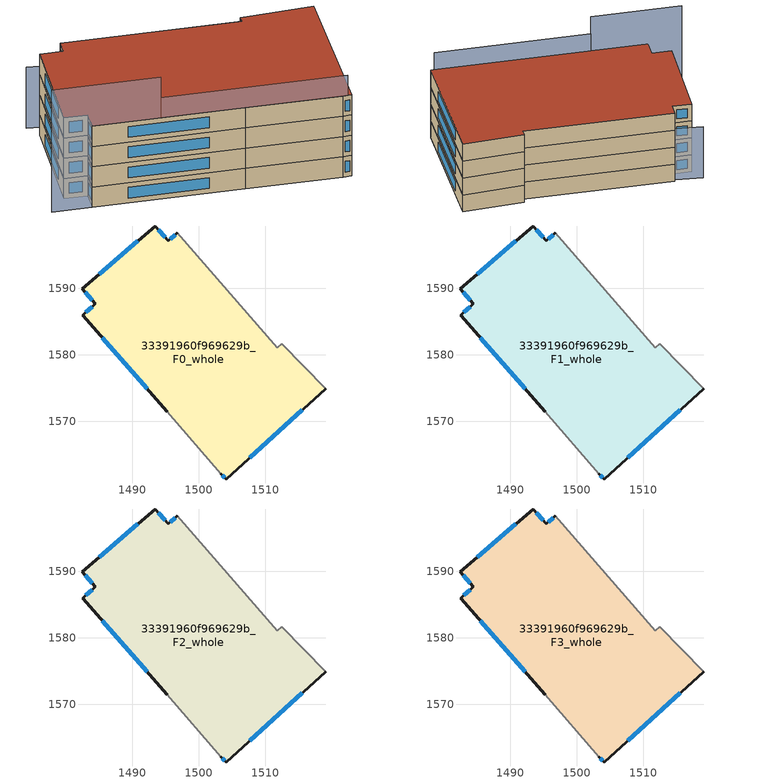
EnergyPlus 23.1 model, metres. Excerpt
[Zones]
33391960f969629b_F0_whole
 floor ground (EU_floor_Construction): 1512.48,1581.61 1519.1,1574.9 1504.15,1561.32 1503.35,1562.07 1495.26,1571.45 1482.57,1585.95 1484.5,1587.62 1482.52,1589.9 1493.46,1599.34 1495.42,1597.08 1496.82,1598.3 1511.82,1581.03 z0
 wall outside (EU_wall_Construction): 1496.82,1598.3 1495.42,1597.08 1493.46,1599.34 1482.52,1589.9 1484.5,1587.62 1482.57,1585.95 1495.26,1571.45 / 1503.35,1562.07 1504.15,1561.32 1519.1,1574.9 z0:3
 wall adiabatic (EU_wall_Construction): 1495.26,1571.45 1503.35,1562.07 / 1519.1,1574.9 1512.48,1581.61 1511.82,1581.03 1496.82,1598.3 z0:3
 window (EU_Window_Construction): 1485.55,1582.55 1492.28,1574.85 / 1484.04,1587.23 1483.02,1586.34 / 1482.98,1589.36 1484.03,1588.15 / 1490.89,1597.12 1485.09,1592.12 / 1494.96,1597.61 1493.92,1598.81 / 1496.49,1598.01 1495.75,1597.37 / 1507.66,1564.51 1515.59,1571.71 / 1503.54,1561.89 1503.96,1561.5 z0.7:2.3
33391960f969629b_F1_whole
 floor to 33391960f969629b_F0_whole (EU_floor_Construction): 1512.48,1581.61 1519.1,1574.9 1504.15,1561.32 1503.35,1562.07 1495.26,1571.45 1482.57,1585.95 1484.5,1587.62 1482.52,1589.9 1493.45,1599.34 1495.42,1597.08 1496.82,1598.3 1511.82,1581.03 z3
 wall outside (EU_wall_Construction): 1496.82,1598.3 1495.42,1597.08 1493.46,1599.34 1482.52,1589.9 1484.5,1587.62 1482.57,1585.95 1495.26,1571.45 / 1503.35,1562.07 1504.15,1561.32 1519.1,1574.9 z3:6
 wall adiabatic (EU_wall_Construction): 1495.26,1571.45 1503.35,1562.07 / 1519.1,1574.9 1512.48,1581.61 1511.82,1581.03 1496.82,1598.3 z3:6
 window (EU_Window_Construction): 1485.55,1582.55 1492.28,1574.85 / 1484.04,1587.23 1483.02,1586.34 / 1482.98,1589.36 1484.03,1588.15 / 1490.89,1597.12 1485.09,1592.12 / 1494.96,1597.61 1493.92,1598.81 / 1496.49,1598.01 1495.75,1597.37 / 1507.66,1564.51 1515.59,1571.71 / 1503.54,1561.89 1503.96,1561.5 z3.7:5.3
33391960f969629b_F2_whole
 floor to 33391960f969629b_F1_whole (EU_floor_Construction): 1512.48,1581.61 1519.1,1574.9 1504.15,1561.32 1503.35,1562.07 1495.26,1571.45 1482.57,1585.95 1484.5,1587.62 1482.52,1589.9 1493.45,1599.34 1495.42,1597.08 1496.82,1598.3 1511.82,1581.03 z6
 wall outside (EU_wall_Construction): 1496.82,1598.3 1495.42,1597.08 1493.46,1599.34 1482.52,1589.9 1484.5,1587.62 1482.57,1585.95 1495.26,1571.45 / 1503.35,1562.07 1504.15,1561.32 1519.1,1574.9 z6:9
 wall adiabatic (EU_wall_Construction): 1495.26,1571.45 1503.35,1562.07 / 1519.1,1574.9 1512.48,1581.61 1511.82,1581.03 1496.82,1598.3 z6:9
 window (EU_Window_Construction): 1485.55,1582.55 1492.28,1574.85 / 1484.04,1587.23 1483.02,1586.34 / 1482.98,1589.36 1484.03,1588.15 / 1490.89,1597.12 1485.09,1592.12 / 1494.96,1597.61 1493.92,1598.81 / 1496.49,1598.01 1495.75,1597.37 / 1507.66,1564.51 1515.59,1571.71 / 1503.54,1561.89 1503.96,1561.5 z6.7:8.3
33391960f969629b_F3_whole
 floor to 33391960f969629b_F2_whole (EU_floor_Construction): 1512.48,1581.61 1519.1,1574.9 1504.15,1561.32 1503.35,1562.07 1495.26,1571.45 1482.57,1585.95 1484.5,1587.62 1482.52,1589.9 1493.45,1599.34 1495.42,1597.08 1496.82,1598.3 1511.82,1581.03 z9
 wall outside (EU_wall_Construction): 1496.82,1598.3 1495.42,1597.08 1493.46,1599.34 1482.52,1589.9 1484.5,1587.62 1482.57,1585.95 1495.26,1571.45 / 1503.35,1562.07 1504.15,1561.32 1519.1,1574.9 z9:12
 wall adiabatic (EU_wall_Construction): 1495.26,1571.45 1503.35,1562.07 / 1519.1,1574.9 1512.48,1581.61 1511.82,1581.03 1496.82,1598.3 z9:12
 window (EU_Window_Construction): 1485.55,1582.55 1492.28,1574.85 / 1484.04,1587.23 1483.02,1586.34 / 1482.98,1589.36 1484.03,1588.15 / 1490.89,1597.12 1485.09,1592.12 / 1494.96,1597.61 1493.92,1598.81 / 1496.49,1598.01 1495.75,1597.37 / 1507.66,1564.51 1515.59,1571.71 / 1503.54,1561.89 1503.96,1561.5 z9.7:11.3
 roof outside (EU_roof_Construction): 1519.1,1574.9 1512.48,1581.61 1511.82,1581.03 1496.82,1598.3 1495.42,1597.08 1493.46,1599.34 1482.52,1589.9 1484.5,1587.62 1482.57,1585.95 1495.26,1571.45 1503.35,1562.07 1504.15,1561.32 z12
shading: 1515.47,1572.24 1494.03,1601.55 z0:9; 1488.3,1579.45 1503.77,1561.67 z0:15; 1479.27,1589.8 1488.28,1579.44 z0:18
[Building]
EU S2 Campaign: North Axis=0; Terrain=City; Solar Distribution=FullExterior
[Site:Location]
Budapest.Ferenc.Liszt.Intl.AP: Latitude=47.437; Longitude=19.256; Time Zone=1; Elevation=185
[SizingPeriod:WeatherFileDays]
AnnualSizingPeriod: Begin Month=1; Begin Day of Month=1; End Month=12; End Day of Month=31; Day of Week for Start Day=Monday; Use Weather File Daylight Saving Period=No; Use Weather File Rain and Snow Indicators=No
[MATERIAL]
EU_InternalMass_Material: Roughness=MediumRough; Thickness=0.1; Conductivity=1; Density=1800; Specific Heat=900; Thermal Absorptance=0.9; Solar Absorptance=0.7; Visible Absorptance=0.7
[MATERIAL:NOMASS] Roughness=MediumRough; Thermal Absorptance=0.9; Solar Absorptance=0.7; Visible Absorptance=0.7
Name | Thermal Resistance
EU_wall_NoMass | 0.832559
EU_roof_NoMass | 1.39638
EU_floor_NoMass | 0.872794
[WINDOWMATERIAL:SIMPLEGLAZINGSYSTEM]
EU_Window_SimpleGlazing: UFactor=2.79869; Solar Heat Gain Coefficient=0.75; Visible Transmittance=0.75
[CONSTRUCTION]
EU_wall_Construction: EU_wall_NoMass
EU_roof_Construction: EU_roof_NoMass
EU_floor_Construction: EU_floor_NoMass
EU_Window_Construction: EU_Window_SimpleGlazing
EU_InternalMass_Construction: EU_InternalMass_Material
[ZONE] Type=1; Multiplier=1; Ceiling Height=autocalculate; Volume=1999.15; Floor Area=autocalculate; Part of Total Floor Area=Yes
33391960f969629b_F0_whole; 33391960f969629b_F1_whole; 33391960f969629b_F2_whole; 33391960f969629b_F3_whole
[INTERNALMASS] Construction=EU_InternalMass_Construction; Surface Area=579.446
Name | Zone or ZoneList
33391960f969629b_F0_whole_EU_InternalMass | 33391960f969629b_F0_whole
33391960f969629b_F1_whole_EU_InternalMass | 33391960f969629b_F1_whole
33391960f969629b_F2_whole_EU_InternalMass | 33391960f969629b_F2_whole
33391960f969629b_F3_whole_EU_InternalMass | 33391960f969629b_F3_whole
[OTHEREQUIPMENT] Fuel Type=Electricity; Design Level Calculation Method=Watts/Area; Power per Zone Floor Area=1; Fraction Latent=0; Fraction Radiant=0; Fraction Lost=0; Carbon Dioxide Generation Rate=0; EndUse Subcategory=EU_Step8_InternalGains
Name | Zone or ZoneList or Space or SpaceList | Schedule
EU_Step8_InternalGain_33391960f969629b_F0_whole_f000 | 33391960f969629b_F0_whole | EU_Step8_GainSchedule_33391960f969629b_F0_whole_f000
EU_Step8_InternalGain_33391960f969629b_F1_whole_f000 | 33391960f969629b_F1_whole | EU_Step8_GainSchedule_33391960f969629b_F1_whole_f000
EU_Step8_InternalGain_33391960f969629b_F2_whole_f000 | 33391960f969629b_F2_whole | EU_Step8_GainSchedule_33391960f969629b_F2_whole_f000
EU_Step8_InternalGain_33391960f969629b_F3_whole_f000 | 33391960f969629b_F3_whole | EU_Step8_GainSchedule_33391960f969629b_F3_whole_f000
[ZONEVENTILATION:DESIGNFLOWRATE] Schedule=EU_AlwaysOn; Design Flow Rate Calculation Method=AirChanges/Hour; Air Changes per Hour=0.475469; Ventilation Type=Natural; Fan Pressure Rise=0; Fan Total Efficiency=1; Constant Term Coefficient=1; Temperature Term Coefficient=0; Velocity Term Coefficient=0; Velocity Squared Term Coefficient=0; Minimum Indoor Temperature=-100; Maximum Indoor Temperature=100; Delta Temperature=-100; Minimum Outdoor Temperature=-100; Maximum Outdoor Temperature=100; Maximum Wind Speed=40
Name | Zone or ZoneList or Space or SpaceList
EU_ConstantAir_33391960f969629b_F0_whole | 33391960f969629b_F0_whole
EU_ConstantAir_33391960f969629b_F1_whole | 33391960f969629b_F1_whole
EU_ConstantAir_33391960f969629b_F2_whole | 33391960f969629b_F2_whole
EU_ConstantAir_33391960f969629b_F3_whole | 33391960f969629b_F3_whole
[HVACTEMPLATE:THERMOSTAT] Constant Heating Setpoint=20; Constant Cooling Setpoint=50
EU_HeatOnly_33391960f969629b_F0_whole; EU_HeatOnly_33391960f969629b_F1_whole; EU_HeatOnly_33391960f969629b_F2_whole; EU_HeatOnly_33391960f969629b_F3_whole
[HVACTEMPLATE:ZONE:IDEALLOADSAIRSYSTEM] System Availability Schedule=EU_AlwaysOn; Maximum Heating Supply Air Temperature=50; Minimum Cooling Supply Air Temperature=13; Maximum Heating Supply Air Humidity Ratio=0.0156; Minimum Cooling Supply Air Humidity Ratio=0.0077; Heating Limit=NoLimit; Cooling Limit=NoLimit; Heating Availability Schedule=EU_AlwaysOn; Cooling Availability Schedule=EU_CoolingOff; Dehumidification Control Type=ConstantSensibleHeatRatio; Cooling Sensible Heat Ratio=0.7; Dehumidification Setpoint=60; Humidification Control Type=None; Humidification Setpoint=30; Outdoor Air Method=None; Outdoor Air Flow Rate per Person=0.00944; Outdoor Air Flow Rate per Zone Floor Area=0; Outdoor Air Flow Rate per Zone=0; Demand Controlled Ventilation Type=None; Outdoor Air Economizer Type=NoEconomizer; Heat Recovery Type=None; Sensible Heat Recovery Effectiveness=0.7; Latent Heat Recovery Effectiveness=0.65
Name | Template Thermostat
33391960f969629b_F0_whole | EU_HeatOnly_33391960f969629b_F0_whole
33391960f969629b_F1_whole | EU_HeatOnly_33391960f969629b_F1_whole
33391960f969629b_F2_whole | EU_HeatOnly_33391960f969629b_F2_whole
33391960f969629b_F3_whole | EU_HeatOnly_33391960f969629b_F3_whole
[SIZING:ZONE] Zone Cooling Design Supply Air Temperature Input Method=SupplyAirTemperature; Zone Cooling Design Supply Air Temperature=13; Zone Heating Design Supply Air Temperature Input Method=SupplyAirTemperature; Zone Heating Design Supply Air Temperature=50; Zone Cooling Design Supply Air Humidity Ratio=0.008; Zone Heating Design Supply Air Humidity Ratio=0.008; Cooling Design Air Flow Method=DesignDay; Cooling Design Air Flow Rate=0; Cooling Minimum Air Flow per Zone Floor Area=0.000762; Cooling Minimum Air Flow=0; Cooling Minimum Air Flow Fraction=0.2; Heating Design Air Flow Method=DesignDay; Heating Design Air Flow Rate=0; Heating Maximum Air Flow per Zone Floor Area=0.002032; Heating Maximum Air Flow=0.141576; Heating Maximum Air Flow Fraction=0.3; Account for Dedicated Outdoor Air System=No; Dedicated Outdoor Air System Control Strategy=NeutralSupplyAir; Dedicated Outdoor Air Low Setpoint Temperature for Design=autosize; Dedicated Outdoor Air High Setpoint Temperature for Design=autosize; Zone Load Sizing Method=Sensible Load Only No Latent Load; Zone Latent Cooling Design Supply Air Humidity Ratio Input Method=HumidityRatioDifference; Zone Cooling Design Supply Air Humidity Ratio Difference=0.005; Zone Latent Heating Design Supply Air Humidity Ratio Input Method=HumidityRatioDifference; Zone Humidification Design Supply Air Humidity Ratio Difference=0.005
33391960f969629b_F0_whole; 33391960f969629b_F1_whole; 33391960f969629b_F2_whole; 33391960f969629b_F3_whole
[SCHEDULE:CONSTANT]
Name | Hourly Value
EU_AlwaysOn | 1
EU_CoolingOff | 0
[SCHEDULE:FILE] Column Number=1; Rows to Skip at Top=0; Number of Hours of Data=8760; Column Separator=Comma; Interpolate to Timestep=No; Minutes per Item=60; Adjust Schedule for Daylight Savings=Yes
Name | File
EU_Step8_GainSchedule_33391960f969629b_F0_whole_f000 | ../../schedules/33391960f969629b/33391960f969629b_F0_whole_f000_gain.csv
EU_Step8_GainSchedule_33391960f969629b_F1_whole_f000 | ../../schedules/33391960f969629b/33391960f969629b_F1_whole_f000_gain.csv
EU_Step8_GainSchedule_33391960f969629b_F2_whole_f000 | ../../schedules/33391960f969629b/33391960f969629b_F2_whole_f000_gain.csv
EU_Step8_GainSchedule_33391960f969629b_F3_whole_f000 | ../../schedules/33391960f969629b/33391960f969629b_F3_whole_f000_gain.csv
